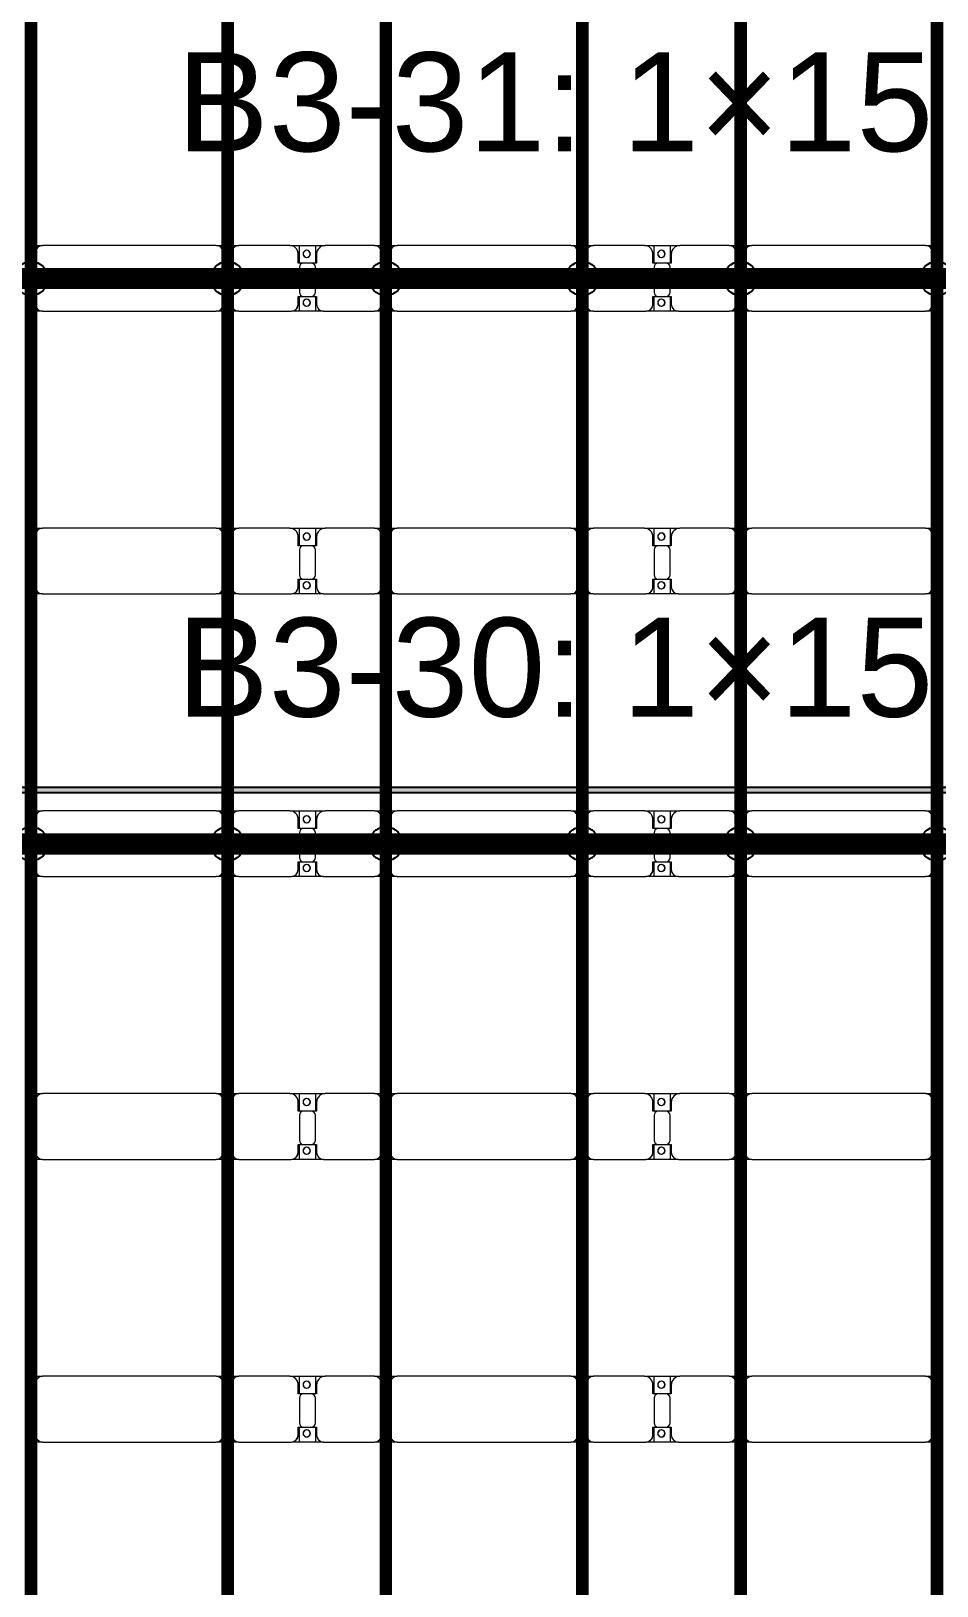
# Model space of a CAD drawing. Header units: millimetres. Extents: x 312848 to 517332, y -142134 to -35114.
# Drawn here: x 387895 to 394305, y -112578 to -101578 of the extents above; entities that cross this region are included whole.
import ezdxf

# ---------------------------------------------------------------- set-up
doc = ezdxf.new("R2010")
doc.units = ezdxf.units.MM
doc.layers.add('A-GENM', color=13, linetype='Continuous', lineweight=9)
doc.layers.add('S-BEAM', color=12, linetype='Continuous', lineweight=9)
doc.layers.add('GC-GHI CHU', color=2, linetype='Continuous')
doc.layers.add('GC-HOP 40x60 GIA CUONG', color=1, linetype='Continuous')
doc.styles.add('GC_VN', font='arial.ttf')

# ---------------------------------------------------------------- blocks, each defined once
blk = doc.blocks.new('Dai phao do pin - DẢI PHAO ĐỠ PIN-V1-KHUNG KẾT CẤU BÈ PIN 3')
at = {"layer": 'A-GENM', "color": 7}
for p, q in [((59560, 242), (59620, 242)), ((60850, 242), (59620, 242)), ((60850, 242), (60908, 242)), ((60950, 242), (61010, 242)), ((61370, 242), (61010, 242)), ((61370, 242), (61552, 242)), ((61438, 242), (61620, 242)), ((61438, 118), (61438, 242)), ((61552, 242), (61552, 118)), ((61970, 242), (61620, 242)), ((61970, 242), (62030, 242)), ((62070, 242), (62130, 242)), ((63360, 242), (62130, 242)), ((63360, 242), (63420, 242)), ((63460, 242), (63520, 242)), ((63880, 242), (63520, 242)), ((63880, 242), (64062, 242)), ((63948, 242), (64130, 242)), ((63948, 118), (63948, 242)), ((64062, 242), (64062, 118)), ((64480, 242), (64130, 242)), ((64480, 242), (64540, 242)), ((64580, 242), (64640, 242)), ((65870, 242), (64640, 242)), ((65870, 242), (65930, 242)), ((59570, 192), (59570, -173)), ((60900, -173), (60900, 192)), ((60960, 192), (60960, -173)), ((61430, 118), (61430, 182)), ((61522, 118), (61430, 118)), ((61560, 118), (61468, 118)), ((61560, 182), (61560, 118)), ((62020, -173), (62020, 192)), ((62080, 192), (62080, -173)), ((63410, -173), (63410, 192)), ((63470, 192), (63470, -173)), ((63940, 118), (63940, 182)), ((64032, 118), (63940, 118)), ((64070, 118), (63978, 118)), ((64070, 182), (64070, 118)), ((64530, -173), (64530, 192)), ((64590, 192), (64590, -173)), ((65920, -173), (65920, 192)), ((61438, 88), (61438, -88)), ((61552, -88), (61552, 88)), ((63948, 88), (63948, -88)), ((64062, -88), (64062, 88)), ((61430, -173), (61430, -118)), ((61430, -118), (61522, -118)), ((61438, -223), (61438, -118)), ((61468, -118), (61560, -118)), ((61552, -118), (61552, -223)), ((61560, -118), (61560, -173)), ((63940, -173), (63940, -118)), ((63940, -118), (64032, -118)), ((63948, -223), (63948, -118)), ((63978, -118), (64070, -118)), ((64062, -118), (64062, -223)), ((64070, -118), (64070, -173)), ((59620, -223), (59560, -223)), ((59620, -223), (60850, -223)), ((60908, -223), (60850, -223)), ((61010, -223), (60950, -223)), ((61010, -223), (61380, -223)), ((61552, -223), (61384, -223)), ((61610, -223), (61438, -223)), ((61610, -223), (61970, -223)), ((62030, -223), (61970, -223)), ((62130, -223), (62070, -223)), ((62130, -223), (63360, -223)), ((63420, -223), (63360, -223)), ((63520, -223), (63460, -223)), ((63520, -223), (63890, -223)), ((64062, -223), (63890, -223)), ((64120, -223), (63948, -223)), ((64120, -223), (64480, -223)), ((64540, -223), (64480, -223)), ((64640, -223), (64580, -223)), ((64640, -223), (65870, -223)), ((65930, -223), (65870, -223))]:
    blk.add_line(p, q, dxfattribs=at)
for centre, radius, start, end in [((59620, 192), 50, 90, 180), ((59620, 192), 50, 105, 180), ((60850, 192), 50, 0, 90), ((60850, 192), 50, 15, 90), ((61010, 192), 50, 90, 180), ((61010, 192), 50, 135, 180), ((61370, 182), 60, 0, 90), ((61620, 182), 60, 90, 180), ((61970, 192), 50, 360, 90), ((61970, 192), 50, 360, 45), ((62130, 192), 50, 90, 180), ((62130, 192), 50, 105, 180), ((63360, 192), 50, 360, 90), ((63360, 192), 50, 15, 90), ((63520, 192), 50, 90, 180), ((63520, 192), 50, 135, 180), ((63880, 182), 60, 0, 90), ((64130, 182), 60, 90, 180), ((64480, 192), 50, 0, 90), ((64480, 192), 50, 0, 45), ((64640, 192), 50, 90, 180), ((64640, 192), 50, 105, 180), ((65870, 192), 50, 0, 90), ((65870, 192), 50, 15, 90), ((61370, 182), 60, 0, 30), ((61468, 88), 30, 90, 180), ((61489, 183), 25, 0, 180), ((61489, 183), 25, 180, 360), ((61491, 183), 25, 360, 180), ((61491, 183), 25, 180, 0), ((61522, 88), 30, 360, 90), ((61620, 182), 60, 150, 180), ((63880, 182), 60, 0, 30), ((63978, 88), 30, 90, 180), ((63999, 183), 25, 0, 180), ((63999, 183), 25, 180, 360), ((64001, 183), 25, 0, 180), ((64001, 183), 25, 180, 0), ((64032, 88), 30, 360, 90), ((64130, 182), 60, 150, 180), ((61468, -88), 30, 180, 270), ((61522, -88), 30, 270, 0), ((63978, -88), 30, 180, 270), ((64032, -88), 30, 270, 0), ((59620, -173), 50, 180, 270), ((59620, -173), 50, 180, 270), ((60850, -173), 50, 270, 0), ((60850, -173), 50, 285, 0), ((61010, -173), 50, 180, 270), ((61010, -173), 50, 180, 225), ((61380, -173), 50, 270, 0), ((61380, -173), 50, 315, 0), ((61489, -162), 25, 0, 180), ((61489, -162), 25, 180, 360), ((61491, -162), 25, 360, 180), ((61491, -162), 25, 180, 360), ((61610, -173), 50, 180, 270), ((61610, -173), 50, 180, 225), ((61970, -173), 50, 270, 0), ((61970, -173), 50, 315, 0), ((62130, -173), 50, 180, 270), ((62130, -173), 50, 180, 270), ((63360, -173), 50, 270, 0), ((63360, -173), 50, 285, 0), ((63520, -173), 50, 180, 270), ((63520, -173), 50, 180, 225), ((63890, -173), 50, 270, 0), ((63890, -173), 50, 315, 0), ((63999, -162), 25, 360, 180), ((63999, -162), 25, 180, 360), ((64001, -162), 25, 0, 180), ((64001, -162), 25, 180, 0), ((64120, -173), 50, 180, 270), ((64120, -173), 50, 180, 225), ((64480, -173), 50, 270, 0), ((64480, -173), 50, 315, 0), ((64640, -173), 50, 180, 270), ((64640, -173), 50, 180, 270), ((65870, -173), 50, 270, 360), ((65870, -173), 50, 285, 360)]:
    blk.add_arc(centre, radius, start, end, dxfattribs=at)
blk = doc.blocks.new('Dai phao do pin - DẢI PHAO ĐỠ PIN-67477-KHUNG KẾT CẤU BÈ PIN 3')
at = {"layer": 'A-GENM', "color": 7}
for p, q in [((59560, 242), (59620, 242)), ((60850, 242), (59620, 242)), ((60850, 242), (60910, 242)), ((60950, 242), (61010, 242)), ((61370, 242), (61010, 242)), ((61370, 242), (61552, 242)), ((61438, 242), (61620, 242)), ((61438, 118), (61438, 242)), ((61552, 242), (61552, 118)), ((61970, 242), (61620, 242)), ((61970, 242), (62030, 242)), ((62070, 242), (62130, 242)), ((63360, 242), (62130, 242)), ((63360, 242), (63420, 242)), ((63460, 242), (63520, 242)), ((63880, 242), (63520, 242)), ((63880, 242), (64062, 242)), ((63948, 242), (64130, 242)), ((63948, 118), (63948, 242)), ((64062, 242), (64062, 118)), ((64480, 242), (64130, 242)), ((64480, 242), (64540, 242)), ((64580, 242), (64640, 242)), ((65870, 242), (64640, 242)), ((65870, 242), (65930, 242)), ((59570, 192), (59570, -173)), ((60900, -173), (60900, 192)), ((60960, 192), (60960, -173)), ((61430, 118), (61430, 182)), ((61522, 118), (61430, 118)), ((61560, 118), (61468, 118)), ((61560, 182), (61560, 118)), ((62020, -173), (62020, 192)), ((62080, 192), (62080, -173)), ((63410, -173), (63410, 192)), ((63470, 192), (63470, -173)), ((63940, 118), (63940, 182)), ((64032, 118), (63940, 118)), ((64070, 118), (63978, 118)), ((64070, 182), (64070, 118)), ((64530, -173), (64530, 192)), ((64590, 192), (64590, -173)), ((65920, -173), (65920, 192)), ((61438, 88), (61438, -88)), ((61552, -88), (61552, 88)), ((63948, 88), (63948, -88)), ((64062, -88), (64062, 88)), ((61430, -173), (61430, -118)), ((61430, -118), (61522, -118)), ((61438, -223), (61438, -118)), ((61468, -118), (61560, -118)), ((61552, -118), (61552, -223)), ((61560, -118), (61560, -173)), ((63940, -173), (63940, -118)), ((63940, -118), (64032, -118)), ((63948, -223), (63948, -118)), ((63978, -118), (64070, -118)), ((64062, -118), (64062, -223)), ((64070, -118), (64070, -173)), ((59620, -223), (59560, -223)), ((59620, -223), (60850, -223)), ((60910, -223), (60850, -223)), ((61010, -223), (60950, -223)), ((61010, -223), (61380, -223)), ((61552, -223), (61384, -223)), ((61610, -223), (61438, -223)), ((61610, -223), (61970, -223)), ((62030, -223), (61970, -223)), ((62130, -223), (62070, -223)), ((62130, -223), (63360, -223)), ((63420, -223), (63360, -223)), ((63520, -223), (63460, -223)), ((63520, -223), (63890, -223)), ((64062, -223), (63890, -223)), ((64120, -223), (63948, -223)), ((64120, -223), (64480, -223)), ((64540, -223), (64480, -223)), ((64640, -223), (64580, -223)), ((64640, -223), (65870, -223)), ((65930, -223), (65870, -223))]:
    blk.add_line(p, q, dxfattribs=at)
for centre, radius, start, end in [((59620, 192), 50, 90, 180), ((59620, 192), 50, 105, 180), ((60850, 192), 50, 0, 90), ((60850, 192), 50, 15, 90), ((61010, 192), 50, 90, 180), ((61010, 192), 50, 135, 180), ((61370, 182), 60, 0, 90), ((61620, 182), 60, 90, 180), ((61970, 192), 50, 360, 90), ((61970, 192), 50, 360, 45), ((62130, 192), 50, 90, 180), ((62130, 192), 50, 105, 180), ((63360, 192), 50, 360, 90), ((63360, 192), 50, 15, 90), ((63520, 192), 50, 90, 180), ((63520, 192), 50, 135, 180), ((63880, 182), 60, 0, 90), ((64130, 182), 60, 90, 180), ((64480, 192), 50, 0, 90), ((64480, 192), 50, 0, 45), ((64640, 192), 50, 90, 180), ((64640, 192), 50, 105, 180), ((65870, 192), 50, 0, 90), ((65870, 192), 50, 15, 90), ((61370, 182), 60, 0, 30), ((61468, 88), 30, 90, 180), ((61489, 183), 25, 0, 180), ((61489, 183), 25, 180, 360), ((61491, 183), 25, 360, 180), ((61491, 183), 25, 180, 0), ((61522, 88), 30, 360, 90), ((61620, 182), 60, 150, 180), ((63880, 182), 60, 0, 30), ((63978, 88), 30, 90, 180), ((63999, 183), 25, 0, 180), ((63999, 183), 25, 180, 360), ((64001, 183), 25, 0, 180), ((64001, 183), 25, 180, 0), ((64032, 88), 30, 360, 90), ((64130, 182), 60, 150, 180), ((61468, -88), 30, 180, 270), ((61522, -88), 30, 270, 0), ((63978, -88), 30, 180, 270), ((64032, -88), 30, 270, 0), ((59620, -173), 50, 180, 270), ((59620, -173), 50, 180, 270), ((60850, -173), 50, 270, 0), ((60850, -173), 50, 285, 0), ((61010, -173), 50, 180, 270), ((61010, -173), 50, 180, 225), ((61380, -173), 50, 270, 0), ((61380, -173), 50, 315, 0), ((61489, -162), 25, 0, 180), ((61489, -162), 25, 180, 360), ((61491, -162), 25, 360, 180), ((61491, -162), 25, 180, 360), ((61610, -173), 50, 180, 270), ((61610, -173), 50, 180, 225), ((61970, -173), 50, 270, 0), ((61970, -173), 50, 315, 0), ((62130, -173), 50, 180, 270), ((62130, -173), 50, 180, 270), ((63360, -173), 50, 270, 0), ((63360, -173), 50, 285, 0), ((63520, -173), 50, 180, 270), ((63520, -173), 50, 180, 225), ((63890, -173), 50, 270, 0), ((63890, -173), 50, 315, 0), ((63999, -162), 25, 360, 180), ((63999, -162), 25, 180, 360), ((64001, -162), 25, 0, 180), ((64001, -162), 25, 180, 0), ((64120, -173), 50, 180, 270), ((64120, -173), 50, 180, 225), ((64480, -173), 50, 270, 0), ((64480, -173), 50, 315, 0), ((64640, -173), 50, 180, 270), ((64640, -173), 50, 180, 270), ((65870, -173), 50, 270, 360), ((65870, -173), 50, 285, 360)]:
    blk.add_arc(centre, radius, start, end, dxfattribs=at)
blk = doc.blocks.new('Dai phao do pin - DẢI PHAO ĐỠ PIN-V4-KHUNG KẾT CẤU BÈ PIN 3')
at = {"layer": 'A-GENM', "color": 7}
for p, q in [((59560, 242), (59620, 242)), ((60850, 242), (59620, 242)), ((60850, 242), (60910, 242)), ((60950, 242), (61010, 242)), ((61370, 242), (61010, 242)), ((61370, 242), (61552, 242)), ((61438, 242), (61620, 242)), ((61438, 118), (61438, 242)), ((61552, 242), (61552, 118)), ((61970, 242), (61620, 242)), ((61970, 242), (62030, 242)), ((62070, 242), (62130, 242)), ((63360, 242), (62130, 242)), ((63360, 242), (63420, 242)), ((63460, 242), (63520, 242)), ((63880, 242), (63520, 242)), ((63880, 242), (64062, 242)), ((63948, 242), (64130, 242)), ((63948, 118), (63948, 242)), ((64062, 242), (64062, 118)), ((64480, 242), (64130, 242)), ((64480, 242), (64540, 242)), ((64580, 242), (64640, 242)), ((65870, 242), (64640, 242)), ((65870, 242), (65930, 242)), ((59570, 192), (59570, -173)), ((60900, -173), (60900, 192)), ((60960, 192), (60960, -173)), ((61430, 118), (61430, 182)), ((61522, 118), (61430, 118)), ((61560, 118), (61468, 118)), ((61560, 182), (61560, 118)), ((62020, -173), (62020, 192)), ((62080, 192), (62080, -173)), ((63410, -173), (63410, 192)), ((63470, 192), (63470, -173)), ((63940, 118), (63940, 182)), ((64032, 118), (63940, 118)), ((64070, 118), (63978, 118)), ((64070, 182), (64070, 118)), ((64530, -173), (64530, 192)), ((64590, 192), (64590, -173)), ((65920, -173), (65920, 192)), ((61438, 88), (61438, -88)), ((61552, -88), (61552, 88)), ((63948, 88), (63948, -88)), ((64062, -88), (64062, 88)), ((61430, -173), (61430, -118)), ((61430, -118), (61522, -118)), ((61438, -223), (61438, -118)), ((61468, -118), (61560, -118)), ((61552, -118), (61552, -223)), ((61560, -118), (61560, -173)), ((63940, -173), (63940, -118)), ((63940, -118), (64032, -118)), ((63948, -223), (63948, -118)), ((63978, -118), (64070, -118)), ((64062, -118), (64062, -223)), ((64070, -118), (64070, -173)), ((59620, -223), (59560, -223)), ((59620, -223), (60850, -223)), ((60910, -223), (60850, -223)), ((61010, -223), (60950, -223)), ((61010, -223), (61380, -223)), ((61552, -223), (61384, -223)), ((61610, -223), (61438, -223)), ((61610, -223), (61970, -223)), ((62030, -223), (61970, -223)), ((62130, -223), (62070, -223)), ((62130, -223), (63360, -223)), ((63420, -223), (63360, -223)), ((63520, -223), (63460, -223)), ((63520, -223), (63890, -223)), ((64062, -223), (63890, -223)), ((64120, -223), (63948, -223)), ((64120, -223), (64480, -223)), ((64540, -223), (64480, -223)), ((64640, -223), (64580, -223)), ((64640, -223), (65870, -223)), ((65930, -223), (65870, -223))]:
    blk.add_line(p, q, dxfattribs=at)
for centre, radius, start, end in [((59620, 192), 50, 90, 180), ((59620, 192), 50, 105, 180), ((60850, 192), 50, 0, 90), ((60850, 192), 50, 15.6361, 90), ((61010, 192), 50, 90, 180), ((61010, 192), 50, 135, 180), ((61370, 182), 60, 0, 90), ((61620, 182), 60, 90, 180), ((61970, 192), 50, 360, 90), ((61970, 192), 50, 360, 45), ((62130, 192), 50, 90, 180), ((62130, 192), 50, 105, 180), ((63360, 192), 50, 360, 90), ((63360, 192), 50, 15.6361, 90), ((63520, 192), 50, 90, 180), ((63520, 192), 50, 135, 180), ((63880, 182), 60, 0, 90), ((64130, 182), 60, 90, 180), ((64480, 192), 50, 0, 90), ((64480, 192), 50, 0, 45), ((64640, 192), 50, 90, 180), ((64640, 192), 50, 105, 180), ((65870, 192), 50, 0, 90), ((65870, 192), 50, 15.6361, 90), ((61370, 182), 60, 0, 30), ((61468, 88), 30, 90, 180), ((61489, 183), 25, 0, 180), ((61489, 183), 25, 180, 360), ((61491, 183), 25, 360, 180), ((61491, 183), 25, 180, 0), ((61522, 88), 30, 360, 90), ((61620, 182), 60, 150, 180), ((63880, 182), 60, 0, 30), ((63978, 88), 30, 90, 180), ((63999, 183), 25, 0, 180), ((63999, 183), 25, 180, 360), ((64001, 183), 25, 0, 180), ((64001, 183), 25, 180, 0), ((64032, 88), 30, 360, 90), ((64130, 182), 60, 150, 180), ((61468, -88), 30, 180, 270), ((61522, -88), 30, 270, 0), ((63978, -88), 30, 180, 270), ((64032, -88), 30, 270, 0), ((59620, -173), 50, 180, 270), ((59620, -173), 50, 180, 270), ((60850, -173), 50, 270, 0), ((60850, -173), 50, 285, 0), ((61010, -173), 50, 180, 270), ((61010, -173), 50, 180, 225), ((61380, -173), 50, 270, 0), ((61380, -173), 50, 315, 354.8876), ((61489, -162), 25, 0, 180), ((61489, -162), 25, 180, 360), ((61491, -162), 25, 360, 180), ((61491, -162), 25, 180, 360), ((61610, -173), 50, 180, 270), ((61610, -173), 50, 185.1124, 225), ((61970, -173), 50, 270, 0), ((61970, -173), 50, 315, 0), ((62130, -173), 50, 180, 270), ((62130, -173), 50, 180, 270), ((63360, -173), 50, 270, 0), ((63360, -173), 50, 285, 0), ((63520, -173), 50, 180, 270), ((63520, -173), 50, 180, 225), ((63890, -173), 50, 270, 0), ((63890, -173), 50, 315, 354.8876), ((63999, -162), 25, 360, 180), ((63999, -162), 25, 180, 360), ((64001, -162), 25, 0, 180), ((64001, -162), 25, 180, 0), ((64120, -173), 50, 180, 270), ((64120, -173), 50, 185.1124, 225), ((64480, -173), 50, 270, 0), ((64480, -173), 50, 315, 0), ((64640, -173), 50, 180, 270), ((64640, -173), 50, 180, 270), ((65870, -173), 50, 270, 360), ((65870, -173), 50, 285, 360)]:
    blk.add_arc(centre, radius, start, end, dxfattribs=at)
blk = doc.blocks.new('Dai phao do pin - DẢI PHAO ĐỠ PIN-V5-KHUNG KẾT CẤU BÈ PIN 3')
at = {"layer": 'A-GENM', "color": 7}
for p, q in [((59560, 242), (59620, 242)), ((60850, 242), (59620, 242)), ((60850, 242), (60908, 242)), ((60950, 242), (61010, 242)), ((61370, 242), (61010, 242)), ((61370, 242), (61552, 242)), ((61438, 242), (61620, 242)), ((61438, 119), (61438, 242)), ((61552, 242), (61552, 119)), ((61970, 242), (61620, 242)), ((61970, 242), (62030, 242)), ((62070, 242), (62130, 242)), ((63360, 242), (62130, 242)), ((63360, 242), (63420, 242)), ((63460, 242), (63520, 242)), ((63880, 242), (63520, 242)), ((63880, 242), (64062, 242)), ((63948, 242), (64130, 242)), ((63948, 119), (63948, 242)), ((64062, 242), (64062, 119)), ((64480, 242), (64130, 242)), ((64480, 242), (64540, 242)), ((64580, 242), (64640, 242)), ((65870, 242), (64640, 242)), ((65870, 242), (65930, 242)), ((59570, 192), (59570, -173)), ((60900, -173), (60900, 192)), ((60960, 192), (60960, -173)), ((61430, 118), (61430, 182)), ((61522, 118), (61430, 118)), ((61560, 118), (61468, 118)), ((61560, 182), (61560, 118)), ((62020, -173), (62020, 192)), ((62080, 192), (62080, -173)), ((63410, -173), (63410, 192)), ((63470, 192), (63470, -173)), ((63940, 118), (63940, 182)), ((64032, 118), (63940, 118)), ((64070, 118), (63978, 118)), ((64070, 182), (64070, 118)), ((64530, -173), (64530, 192)), ((64590, 192), (64590, -173)), ((65920, -173), (65920, 192)), ((61438, 88), (61438, -88)), ((61552, -88), (61552, 88)), ((63948, 88), (63948, -88)), ((64062, -88), (64062, 88)), ((61430, -173), (61430, -118)), ((61430, -118), (61522, -118)), ((61438, -223), (61438, -118)), ((61468, -118), (61560, -118)), ((61552, -118), (61552, -223)), ((61560, -118), (61560, -173)), ((63940, -173), (63940, -118)), ((63940, -118), (64032, -118)), ((63948, -223), (63948, -118)), ((63978, -118), (64070, -118)), ((64062, -118), (64062, -223)), ((64070, -118), (64070, -173)), ((59620, -223), (59560, -223)), ((59620, -223), (60850, -223)), ((60908, -223), (60850, -223)), ((61010, -223), (60950, -223)), ((61010, -223), (61380, -223)), ((61552, -223), (61384, -223)), ((61610, -223), (61438, -223)), ((61610, -223), (61970, -223)), ((62030, -223), (61970, -223)), ((62130, -223), (62070, -223)), ((62130, -223), (63360, -223)), ((63420, -223), (63360, -223)), ((63520, -223), (63460, -223)), ((63520, -223), (63890, -223)), ((64062, -223), (63890, -223)), ((64120, -223), (63948, -223)), ((64120, -223), (64480, -223)), ((64540, -223), (64480, -223)), ((64640, -223), (64580, -223)), ((64640, -223), (65870, -223)), ((65930, -223), (65870, -223))]:
    blk.add_line(p, q, dxfattribs=at)
for centre, radius, start, end in [((59620, 192), 50, 90, 180), ((59620, 192), 50, 105, 180), ((60850, 192), 50, 0, 90), ((60850, 192), 50, 15, 90), ((61010, 192), 50, 90, 180), ((61010, 192), 50, 135, 180), ((61370, 182), 60, 0, 90), ((61620, 182), 60, 90, 180), ((61970, 192), 50, 360, 90), ((61970, 192), 50, 360, 45), ((62130, 192), 50, 90, 180), ((62130, 192), 50, 105, 180), ((63360, 192), 50, 360, 90), ((63360, 192), 50, 15, 90), ((63520, 192), 50, 90, 180), ((63520, 192), 50, 135, 180), ((63880, 182), 60, 0, 90), ((64130, 182), 60, 90, 180), ((64480, 192), 50, 0, 90), ((64480, 192), 50, 0, 45), ((64640, 192), 50, 90, 180), ((64640, 192), 50, 105, 180), ((65870, 192), 50, 0, 90), ((65870, 192), 50, 15, 90), ((61370, 182), 60, 0, 30), ((61468, 88), 30, 90, 180), ((61489, 183), 25, 0, 180), ((61489, 183), 25, 180, 360), ((61491, 183), 25, 360, 180), ((61491, 183), 25, 180, 0), ((61522, 88), 30, 360, 90), ((61620, 182), 60, 150, 180), ((63880, 182), 60, 0, 30), ((63978, 88), 30, 90, 180), ((63999, 183), 25, 0, 180), ((63999, 183), 25, 180, 360), ((64001, 183), 25, 0, 180), ((64001, 183), 25, 180, 0), ((64032, 88), 30, 360, 90), ((64130, 182), 60, 150, 180), ((61468, -88), 30, 180, 270), ((61522, -88), 30, 270, 0), ((63978, -88), 30, 180, 270), ((64032, -88), 30, 270, 0), ((59620, -173), 50, 180, 270), ((59620, -173), 50, 180, 270), ((60850, -173), 50, 270, 0), ((60850, -173), 50, 285, 0), ((61010, -173), 50, 180, 270), ((61010, -173), 50, 180, 225), ((61380, -173), 50, 270, 0), ((61380, -173), 50, 315, 0), ((61489, -162), 25, 0, 180), ((61489, -162), 25, 180, 360), ((61491, -162), 25, 360, 180), ((61491, -162), 25, 180, 360), ((61610, -173), 50, 180, 270), ((61610, -173), 50, 180, 225), ((61970, -173), 50, 270, 0), ((61970, -173), 50, 315, 0), ((62130, -173), 50, 180, 270), ((62130, -173), 50, 180, 270), ((63360, -173), 50, 270, 0), ((63360, -173), 50, 285, 0), ((63520, -173), 50, 180, 270), ((63520, -173), 50, 180, 225), ((63890, -173), 50, 270, 0), ((63890, -173), 50, 315, 0), ((63999, -162), 25, 360, 180), ((63999, -162), 25, 180, 360), ((64001, -162), 25, 0, 180), ((64001, -162), 25, 180, 0), ((64120, -173), 50, 180, 270), ((64120, -173), 50, 180, 225), ((64480, -173), 50, 270, 0), ((64480, -173), 50, 315, 0), ((64640, -173), 50, 180, 270), ((64640, -173), 50, 180, 270), ((65870, -173), 50, 270, 360), ((65870, -173), 50, 285, 360)]:
    blk.add_arc(centre, radius, start, end, dxfattribs=at)
blk = doc.blocks.new('Dầm C52 - Hộp 40x60-69555-KHUNG KẾT CẤU BÈ PIN 3')
at = {"layer": 'S-BEAM', "lineweight": 25}
blk.add_hatch(color=4, dxfattribs=at).paths.add_polyline_path([(37512, -20), (37702, -20), (37702, 20), (-37702, 20), (-37702, -20), (37036, -20)])
at = {"layer": 'S-BEAM', "color": 4, "lineweight": 25}
for p, q in [((-37702, 20), (37702, 20)), ((37702, -20), (-37702, -20))]:
    blk.add_line(p, q, dxfattribs=at)
blk = doc.blocks.new('Dầm C52 - Dầm C52-V13-KHUNG KẾT CẤU BÈ PIN 3')
at = {"layer": 'S-BEAM', "lineweight": 140}
blk.add_hatch(color=1, dxfattribs=at).paths.add_polyline_path([(-45616, 20), (-45616, -20), (45616, -20), (45616, 20), (-45569, 20)])
at = {"layer": 'S-BEAM', "color": 1, "lineweight": 140}
for p, q in [((-45616, 20), (45616, 20)), ((45616, -20), (-45616, -20))]:
    blk.add_line(p, q, dxfattribs=at)
blk = doc.blocks.new('be pin 3_rvt-1-KHUNG KẾT CẤU BÈ PIN 3')
at = {"layer": 'A-GENM', "color": 4, "lineweight": 25}
for name, p in [('Dai phao do pin - DẢI PHAO ĐỠ PIN-67477-KHUNG KẾT CẤU BÈ PIN 3', (328355, -103337)), ('Dai phao do pin - DẢI PHAO ĐỠ PIN-V5-KHUNG KẾT CẤU BÈ PIN 3', (328355, -105337)), ('Dai phao do pin - DẢI PHAO ĐỠ PIN-V4-KHUNG KẾT CẤU BÈ PIN 3', (328355, -107337)), ('Dai phao do pin - DẢI PHAO ĐỠ PIN-67477-KHUNG KẾT CẤU BÈ PIN 3', (328355, -109337)), ('Dai phao do pin - DẢI PHAO ĐỠ PIN-V1-KHUNG KẾT CẤU BÈ PIN 3', (328355, -111337))]:
    blk.add_blockref(name, p, dxfattribs=at)
at = {"layer": 'S-BEAM', "color": 4, "lineweight": 25, "rotation": 89.99999999999962}
for p in [(387895, -88364), (389285, -88364), (390405, -88364), (391795, -88364), (392915, -88364), (394305, -88364)]:
    blk.add_blockref('Dầm C52 - Dầm C52-V13-KHUNG KẾT CẤU BÈ PIN 3', p, dxfattribs=at)
at = {"layer": 'S-BEAM', "color": 4, "lineweight": 25}
blk.add_blockref('Dầm C52 - Hộp 40x60-69555-KHUNG KẾT CẤU BÈ PIN 3', (362235, -106947), dxfattribs=at)

msp = doc.modelspace()

# ---------------------------------------------------------------- linework, layer by layer
at = {"layer": 'GC-HOP 40x60 GIA CUONG', "const_width": 150}
for points in [[(384424.7, -103328.3), (399424.7, -103328.3)], [(384424.7, -107328.3), (399424.7, -107328.3)]]:
    msp.add_lwpolyline(points, dxfattribs=at)
at = {"layer": 'GC-HOP 40x60 GIA CUONG'}
for centre in [(387894.7, -103328.3), (389284.7, -103328.3), (390404.7, -103328.3), (391794.7, -103328.3), (392914.7, -103328.3), (394304.7, -103328.3), (387894.7, -107328.3), (389284.7, -107328.3), (390404.7, -107328.3), (391794.7, -107328.3), (392914.7, -107328.3), (394304.7, -107328.3)]:
    msp.add_circle(centre, 120, dxfattribs=at)

# ---------------------------------------------------------------- block references
at = {"lineweight": 5}
msp.add_blockref('be pin 3_rvt-1-KHUNG KẾT CẤU BÈ PIN 3', (0, 0), dxfattribs=at)

# ---------------------------------------------------------------- texts
at = {"layer": 'GC-GHI CHU', "style": 'GC_VN'}
for s, p in [('B3-31: 1×15,0 m', (388924.7, -102428.3)), ('B3-30: 1×15,0 m', (388924.7, -106428.3))]:
    msp.add_text(s, height=700, dxfattribs=at).set_placement(p)

doc.saveas('drawing.dxf')
